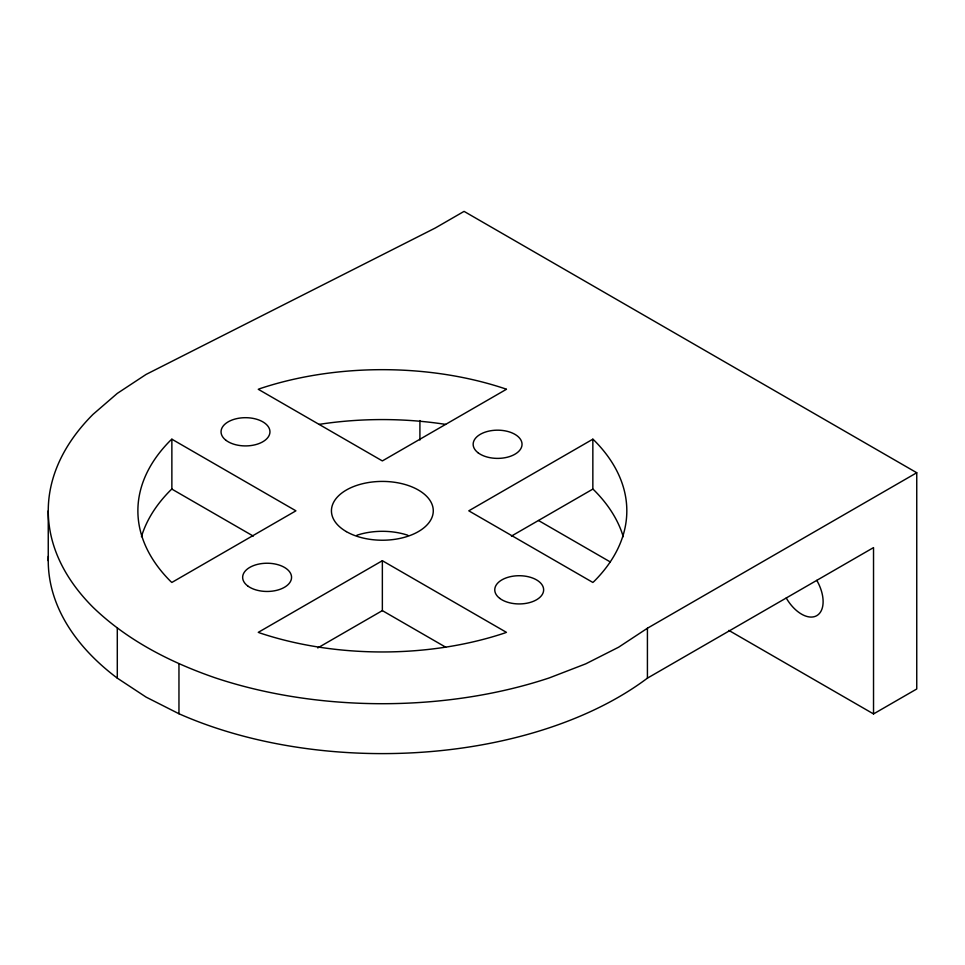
<?xml version="1.0" encoding="UTF-8"?>
<svg xmlns="http://www.w3.org/2000/svg" width="965" height="965" viewBox="0 0 965 965"><rect width="100%" height="100%" fill="white"/><g stroke="black" fill="none" stroke-linecap="round" stroke-linejoin="round"><path stroke-width="1.45" d="M171.867 439.196L170.636 440.245A244.471 141.143 0 0 0 170.636 581.388L171.867 582.438L295.917 510.823L171.867 439.196L171.867 489.098L170.636 490.148A244.471 141.143 0 0 0 141.457 536.685M916.75 472.741L647.419 628.239L618.601 647.213L585.743 663.848L549.411 677.864A334.107 192.891 0 0 1 215.304 677.864C170.54 662.412 127.308 640.434 93.014 607.262A334.107 192.891 0 0 1 93.014 414.371L117.296 393.394L146.101 374.42L435.251 228.017L464.069 211.383L916.75 472.741L916.75 688.986L873.53 713.931L728.84 630.398M382.357 560.713L258.294 632.34L260.116 633.052A244.471 141.143 0 0 0 504.586 633.052L506.42 632.34L382.357 560.713L382.357 610.616L317.738 647.925M592.848 439.196L468.785 510.823L592.848 582.438L594.066 581.388A244.471 141.143 0 0 0 594.066 440.245L592.848 439.196L592.848 489.098L594.066 490.148A244.471 141.143 0 0 1 623.245 536.685M511.426 536.094L592.848 489.098M48.334 556.274A334.107 192.891 0 0 0 117.296 678.142L146.101 697.116L178.959 713.75A334.107 192.891 0 0 0 647.419 678.142L873.53 547.601L873.53 713.931M538.53 520.521L610.218 561.907M171.867 489.098L253.276 536.094M382.357 610.616L445.673 647.177M647.419 628.239L647.419 678.142M419.908 420.559L419.908 440.04M178.959 663.848L178.959 713.75M117.296 628.239L117.296 678.142M48.25 510.823L48.25 560.713M319.077 424.383A244.471 141.143 0 0 1 445.625 424.383M356.893 535.249A50.928 29.408 0 0 1 407.821 535.249M816.788 580.363A30.554 17.647 60 0 1 816.788 615.646A30.554 17.647 60 0 1 786.234 597.998M506.42 389.293L382.357 460.92L258.294 389.293L260.116 388.581A244.471 141.143 0 0 1 504.586 388.581L506.42 389.293M499.81 598.421A24.451 14.113 0 0 0 541.787 595.224A24.451 14.113 0 0 0 516.01 575.84A24.451 14.113 0 0 0 499.81 598.421M247.716 585.948A24.451 14.113 0 0 0 289.693 582.751A24.451 14.113 0 0 0 263.915 563.355A24.451 14.113 0 0 0 247.716 585.948M226.112 440.402A24.451 14.113 0 0 0 268.089 437.205A24.451 14.113 0 0 0 242.311 417.809A24.451 14.113 0 0 0 226.112 440.402M478.206 452.875A24.451 14.113 0 0 0 520.183 449.678A24.451 14.113 0 0 0 494.406 430.294A24.451 14.113 0 0 0 478.206 452.875M346.339 531.606A50.928 29.408 0 0 0 431.548 518.422A50.928 29.408 0 0 0 369.173 482.416A50.928 29.408 0 0 0 346.339 531.606"/></g></svg>
